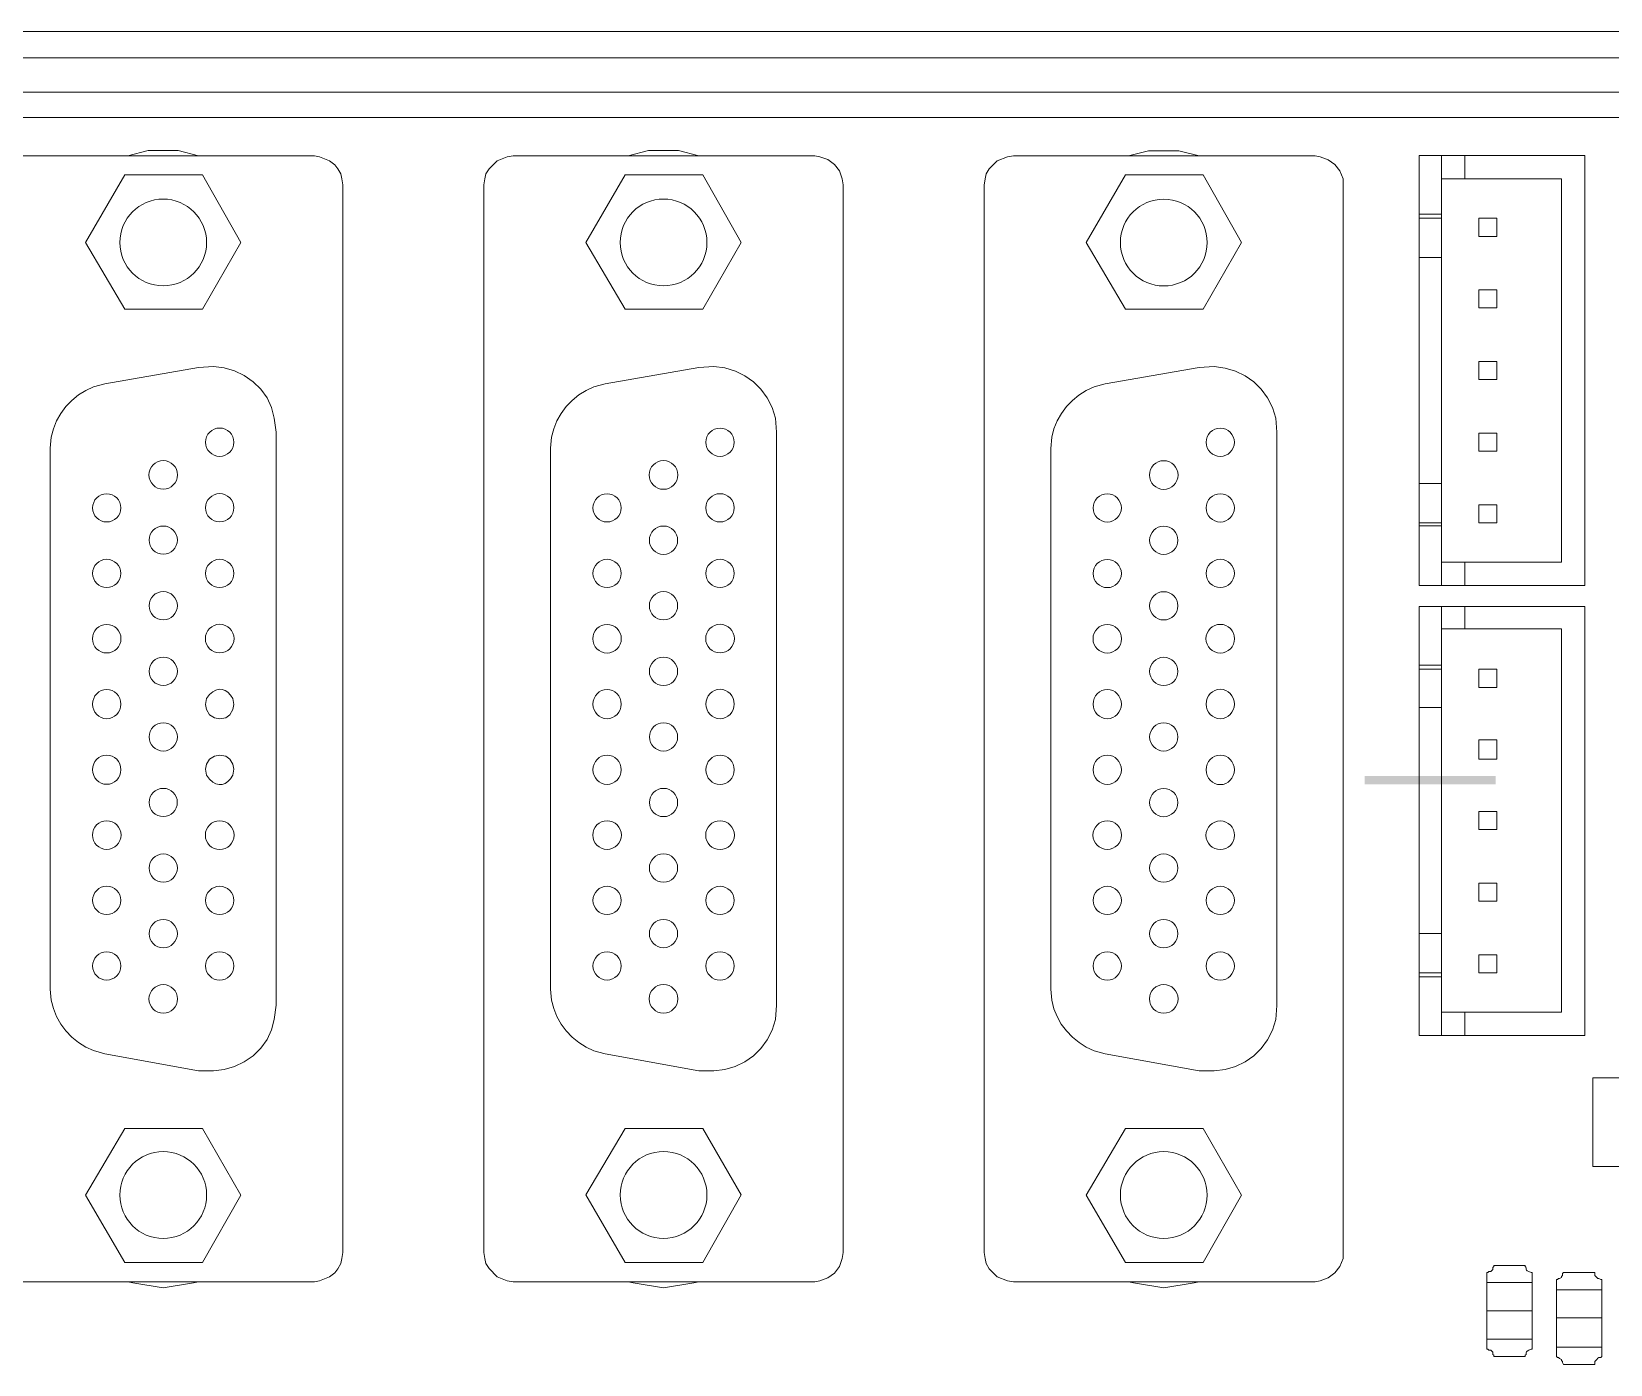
# Model space of a CAD drawing. Header units: millimetres. Extents: x 1928 to 2093, y 1343 to 1418.
# Drawn here: x 1984.9 to 2040.1, y 1371 to 1417.6 of the extents above; entities that cross this region are included whole.
import ezdxf

# ---------------------------------------------------------------- set-up
doc = ezdxf.new("R2010")
doc.units = ezdxf.units.MM

msp = doc.modelspace()

# ---------------------------------------------------------------- hatches: boundary and pattern name
h = msp.add_hatch(color=7)
h.dxf.hatch_style = 2
h.paths.add_polyline_path([(2031.543, 1391.273), (2036.126, 1391.273), (2036.126, 1391.557), (2031.543, 1391.557)])

# ---------------------------------------------------------------- linework, layer by layer
at = {"color": 7, "lineweight": 0}
for points in [[(2081.824, 1417.591), (1938.498, 1417.591)], [(2081.824, 1417.591), (2081.824, 1416.673), (1938.498, 1416.673)], [(2081.824, 1415.474), (1938.498, 1415.474)], [(2081.824, 1414.592), (1938.498, 1414.592)], [(1990.753, 1413.251), (1990.048, 1413.427), (1988.989, 1413.427), (1988.283, 1413.251)], [(2008.255, 1413.25), (2007.549, 1413.427), (2006.491, 1413.427), (2005.785, 1413.25)], [(2025.755, 1413.25), (2025.049, 1413.426), (2023.991, 1413.426), (2023.285, 1413.25)], [(1994.812, 1413.25), (1984.262, 1413.25)], [(1995.8, 1412.227), (1995.764, 1412.438), (1995.73, 1412.614), (1995.624, 1412.791), (1995.518, 1412.933), (1995.341, 1413.073), (1994.988, 1413.214), (1994.812, 1413.25)], [(2001.762, 1413.251), (2001.552, 1413.215), (2001.199, 1413.075), (2001.057, 1412.934), (2000.916, 1412.792), (2000.81, 1412.616), (2000.775, 1412.439), (2000.74, 1412.228)], [(2012.313, 1413.251), (2001.762, 1413.251)], [(2013.302, 1412.228), (2013.266, 1412.439), (2013.179, 1412.716), (2013.002, 1412.947), (2012.764, 1413.117), (2012.49, 1413.215), (2012.313, 1413.251)], [(2019.261, 1413.249), (2019.048, 1413.213), (2018.696, 1413.073), (2018.555, 1412.932), (2018.415, 1412.79), (2018.308, 1412.614), (2018.273, 1412.437), (2018.238, 1412.226)], [(2029.81, 1413.249), (2019.261, 1413.249)], [(2030.799, 1412.226), (2030.799, 1412.437), (2030.674, 1412.716), (2030.502, 1412.942), (2030.275, 1413.11), (2029.987, 1413.214), (2029.81, 1413.249)], [(2033.457, 1413.253), (2034.232, 1413.253)], [(2033.457, 1413.253), (2033.457, 1411.207)], [(2034.232, 1411.207), (2034.232, 1413.253)], [(2035.044, 1413.253), (2034.232, 1413.253)], [(2039.244, 1413.253), (2035.045, 1413.253)], [(2038.432, 1412.441), (2035.045, 1412.441), (2035.045, 1413.253)], [(2039.244, 1398.221), (2039.244, 1413.253)], [(1990.896, 1412.58), (1988.178, 1412.58), (1986.803, 1410.215)], [(1992.236, 1410.215), (1990.896, 1412.58)], [(1995.8, 1374.896), (1995.8, 1412.227)], [(2000.74, 1412.228), (2000.74, 1374.897)], [(2008.396, 1407.888), (2009.738, 1410.216), (2008.396, 1412.581), (2005.68, 1412.581), (2004.304, 1410.216)], [(2013.302, 1374.897), (2013.302, 1412.228)], [(2018.238, 1412.226), (2018.238, 1374.895)], [(2023.178, 1412.579), (2021.801, 1410.214)], [(2025.895, 1412.578), (2023.178, 1412.578)], [(2027.236, 1410.214), (2025.895, 1412.579)], [(2030.799, 1374.895), (2030.799, 1412.226)], [(2035.044, 1412.441), (2034.232, 1412.441)], [(2038.432, 1399.033), (2038.432, 1412.441)], [(2033.457, 1411.207), (2034.232, 1411.207)], [(2033.457, 1411.207), (2033.457, 1411.066)], [(2034.232, 1411.066), (2034.232, 1411.207)], [(2033.457, 1411.066), (2034.232, 1411.066)], [(2033.457, 1411.066), (2033.457, 1409.689)], [(2034.232, 1409.689), (2034.232, 1411.066)], [(2035.539, 1411.066), (2035.539, 1410.43)], [(2036.173, 1411.066), (2035.539, 1411.066)], [(2036.173, 1410.43), (2036.173, 1411.066)], [(1986.803, 1410.215), (1988.179, 1407.887)], [(1990.897, 1407.887), (1992.236, 1410.215)], [(2004.304, 1410.216), (2005.68, 1407.888)], [(2021.801, 1410.213), (2023.178, 1407.885)], [(2025.895, 1407.886), (2027.236, 1410.214)], [(2035.539, 1410.43), (2036.173, 1410.43)], [(2033.457, 1409.689), (2034.232, 1409.689)], [(2033.457, 1409.689), (2033.457, 1401.786)], [(2034.232, 1401.786), (2034.232, 1409.689)], [(2035.539, 1408.56), (2035.539, 1407.925)], [(2036.173, 1408.56), (2035.539, 1408.56)], [(2036.173, 1407.925), (2036.173, 1408.56)], [(1988.179, 1407.887), (1990.897, 1407.887)], [(2005.68, 1407.888), (2008.396, 1407.888)], [(2023.178, 1407.886), (2025.895, 1407.886)], [(2035.539, 1407.925), (2036.173, 1407.925)], [(2004.975, 1405.275), (2008.256, 1405.84), (2008.785, 1405.876), (2009.171, 1405.827), (2009.533, 1405.72), (2009.867, 1405.558), (2010.167, 1405.346), (2010.429, 1405.088), (2010.648, 1404.787), (2010.819, 1404.448), (2010.937, 1404.075), (2010.973, 1403.582)], [(2035.539, 1406.055), (2035.539, 1405.42)], [(2036.173, 1406.055), (2035.539, 1406.055)], [(2036.173, 1405.42), (2036.173, 1406.055)], [(2003.069, 1403.018), (2003.104, 1403.406), (2003.178, 1403.7), (2003.291, 1403.978), (2003.438, 1404.239), (2003.617, 1404.478), (2003.824, 1404.694), (2004.057, 1404.884), (2004.312, 1405.043), (2004.586, 1405.17), (2004.975, 1405.275)], [(2035.539, 1405.42), (2036.173, 1405.42)], [(2010.973, 1403.582), (2010.973, 1383.54)], [(2036.173, 1403.55), (2035.539, 1403.55), (2035.539, 1402.914)], [(2036.173, 1402.914), (2036.173, 1403.55)], [(2010.973, 1383.541), (2010.937, 1383.046), (2010.819, 1382.675), (2010.648, 1382.336), (2010.429, 1382.035), (2010.166, 1381.776), (2009.865, 1381.563), (2009.532, 1381.401), (2009.17, 1381.294), (2008.785, 1381.247), (2008.256, 1381.247), (2004.975, 1381.846), (2004.586, 1381.953), (2004.312, 1382.079), (2004.057, 1382.239), (2003.824, 1382.428), (2003.617, 1382.645), (2003.438, 1382.885), (2003.29, 1383.146), (2003.178, 1383.424), (2003.104, 1383.717), (2003.069, 1384.105), (2003.069, 1403.018)], [(2035.539, 1402.914), (2036.173, 1402.914)], [(2033.457, 1401.786), (2034.232, 1401.786)], [(2033.457, 1401.785), (2033.457, 1400.41)], [(2034.232, 1400.41), (2034.232, 1401.785)], [(2033.457, 1400.41), (2034.232, 1400.41)], [(2033.457, 1400.41), (2033.457, 1400.304)], [(2033.457, 1400.304), (2034.232, 1400.304)], [(2033.457, 1400.304), (2033.457, 1398.221)], [(2034.232, 1400.304), (2034.232, 1400.41)], [(2034.232, 1398.221), (2034.232, 1400.304)], [(2035.044, 1399.033), (2034.232, 1399.033)], [(2035.045, 1399.033), (2035.045, 1398.221)], [(2035.045, 1399.033), (2038.432, 1399.033)], [(2034.232, 1398.221), (2033.457, 1398.221)], [(2034.232, 1398.221), (2035.044, 1398.221)], [(2039.244, 1398.221), (2035.045, 1398.221)], [(2033.457, 1397.481), (2034.233, 1397.481)], [(2033.457, 1397.481), (2033.457, 1395.434)], [(2034.233, 1395.434), (2034.233, 1397.481)], [(2035.045, 1397.481), (2034.233, 1397.481)], [(2039.244, 1397.481), (2035.045, 1397.481)], [(2035.045, 1383.296), (2038.432, 1383.296), (2038.432, 1396.704), (2035.045, 1396.704), (2035.045, 1397.481)], [(2039.244, 1382.485), (2039.244, 1397.481)], [(2035.045, 1396.705), (2034.233, 1396.705)], [(2033.457, 1395.434), (2034.233, 1395.434)], [(2033.457, 1395.434), (2033.457, 1395.293)], [(2033.457, 1395.294), (2033.457, 1393.953)], [(2033.457, 1395.293), (2034.233, 1395.293)], [(2034.233, 1395.293), (2034.233, 1395.434)], [(2034.233, 1393.953), (2034.233, 1395.294)], [(2036.174, 1395.294), (2035.539, 1395.294)], [(2035.539, 1395.294), (2035.539, 1394.659)], [(2036.174, 1394.659), (2036.174, 1395.294)], [(2035.539, 1394.659), (2036.174, 1394.659)], [(2033.457, 1393.952), (2034.233, 1393.952)], [(2033.457, 1393.952), (2033.457, 1386.048)], [(2034.233, 1386.048), (2034.233, 1393.952)], [(2033.457, 1386.048), (2034.233, 1386.048)], [(2033.457, 1386.048), (2033.457, 1384.672)], [(2034.233, 1384.672), (2034.233, 1386.048)], [(2036.174, 1385.308), (2035.539, 1385.308), (2035.539, 1384.672)], [(2036.174, 1384.672), (2036.174, 1385.308)], [(2033.457, 1384.672), (2034.233, 1384.672)], [(2033.457, 1384.672), (2033.457, 1384.532)], [(2034.233, 1384.532), (2034.233, 1384.672)], [(2035.539, 1384.672), (2036.174, 1384.672)], [(2033.457, 1384.532), (2034.233, 1384.532)], [(2033.457, 1384.532), (2033.457, 1382.485)], [(2034.233, 1382.485), (2034.233, 1384.532)], [(2035.045, 1383.297), (2034.233, 1383.297)], [(2035.045, 1383.296), (2035.045, 1382.485)], [(2034.233, 1382.485), (2033.457, 1382.485)], [(2034.233, 1382.485), (2035.045, 1382.485)], [(2039.244, 1382.485), (2035.045, 1382.485)], [(2047.43, 1381.005), (2039.525, 1381.005)], [(2039.525, 1381.005), (2039.525, 1377.9)], [(1988.179, 1379.235), (1986.803, 1376.906)], [(1990.897, 1379.235), (1988.179, 1379.235)], [(1992.236, 1376.906), (1990.897, 1379.235)], [(2005.68, 1379.237), (2004.304, 1376.908)], [(2008.396, 1379.237), (2005.68, 1379.237)], [(2009.738, 1376.908), (2008.396, 1379.237)], [(2023.178, 1379.234), (2021.801, 1376.905)], [(2025.895, 1379.234), (2023.178, 1379.234)], [(2027.236, 1376.905), (2025.895, 1379.234)], [(2039.525, 1377.9), (2047.43, 1377.9)], [(1986.803, 1376.906), (1988.179, 1374.543)], [(1990.897, 1374.543), (1992.236, 1376.906)], [(2004.304, 1376.908), (2005.68, 1374.544)], [(2008.396, 1374.544), (2009.738, 1376.908)], [(2021.801, 1376.905), (2023.178, 1374.542)], [(2025.895, 1374.542), (2027.236, 1376.905)], [(1994.812, 1373.871), (1994.988, 1373.907), (1995.341, 1374.048), (1995.518, 1374.19), (1995.624, 1374.33), (1995.73, 1374.507), (1995.764, 1374.683), (1995.8, 1374.896)], [(2000.74, 1374.897), (2000.775, 1374.684), (2000.81, 1374.508), (2000.916, 1374.331), (2001.199, 1374.049), (2001.551, 1373.909), (2001.762, 1373.872)], [(2012.313, 1373.872), (2012.49, 1373.909), (2012.763, 1374.006), (2013.002, 1374.177), (2013.179, 1374.408), (2013.266, 1374.684), (2013.302, 1374.897)], [(2018.238, 1374.895), (2018.273, 1374.683), (2018.309, 1374.506), (2018.415, 1374.33), (2018.556, 1374.189), (2018.696, 1374.047), (2019.049, 1373.907), (2019.261, 1373.871)], [(2029.81, 1373.871), (2029.987, 1373.907), (2030.274, 1374.01), (2030.501, 1374.179), (2030.675, 1374.406), (2030.799, 1374.683), (2030.799, 1374.895)], [(1988.179, 1374.543), (1990.897, 1374.543)], [(2005.68, 1374.544), (2008.396, 1374.544)], [(2023.178, 1374.542), (2025.895, 1374.542)], [(2036.069, 1374.44), (2036.069, 1374.404), (2036.033, 1374.369), (2036.033, 1374.299), (2035.997, 1374.263), (2035.963, 1374.227), (2035.892, 1374.227), (2035.857, 1374.193), (2035.821, 1374.193)], [(2035.821, 1374.193), (2035.821, 1373.841)], [(2037.162, 1374.44), (2036.069, 1374.44)], [(2037.408, 1374.193), (2037.374, 1374.193), (2037.286, 1374.227), (2037.234, 1374.257), (2037.208, 1374.283), (2037.2, 1374.307), (2037.2, 1374.33), (2037.2, 1374.353), (2037.19, 1374.377), (2037.162, 1374.404), (2037.162, 1374.44)], [(2037.408, 1374.193), (2037.408, 1373.841)], [(2038.503, 1374.193), (2038.467, 1374.157), (2038.467, 1374.087), (2038.432, 1374.051), (2038.432, 1374.017), (2038.362, 1373.981), (2038.326, 1373.981), (2038.29, 1373.947), (2038.256, 1373.947)], [(2038.503, 1374.193), (2039.597, 1374.193)], [(2039.843, 1373.947), (2039.808, 1373.947), (2039.737, 1373.981), (2039.701, 1373.981), (2039.667, 1374.017), (2039.631, 1374.051), (2039.597, 1374.087), (2039.597, 1374.193)], [(1984.262, 1373.872), (1994.812, 1373.872)], [(1988.283, 1373.872), (1988.46, 1373.838), (1989.518, 1373.661)], [(1989.518, 1373.661), (1990.576, 1373.838), (1990.753, 1373.872)], [(2001.762, 1373.872), (2012.313, 1373.872)], [(2005.785, 1373.871), (2005.961, 1373.837), (2007.019, 1373.66)], [(2007.019, 1373.66), (2008.078, 1373.837), (2008.254, 1373.871)], [(2019.261, 1373.871), (2029.81, 1373.871)], [(2023.285, 1373.872), (2023.462, 1373.838), (2024.52, 1373.662)], [(2024.52, 1373.662), (2025.579, 1373.838), (2025.755, 1373.872)], [(2037.408, 1373.841), (2035.821, 1373.841), (2035.821, 1372.852)], [(2037.408, 1373.841), (2037.408, 1372.852)], [(2038.256, 1373.594), (2038.256, 1373.947)], [(2038.256, 1373.594), (2039.843, 1373.594)], [(2038.256, 1372.606), (2038.256, 1373.594)], [(2039.843, 1373.594), (2039.843, 1373.947)], [(2039.843, 1372.606), (2039.843, 1373.594)], [(2035.821, 1372.852), (2035.821, 1371.864)], [(2035.821, 1372.852), (2037.408, 1372.852), (2037.408, 1371.864)], [(2039.843, 1372.606), (2038.256, 1372.606)], [(2038.256, 1371.581), (2038.256, 1372.606)], [(2039.843, 1371.581), (2039.843, 1372.606)], [(2037.408, 1371.864), (2035.821, 1371.864)], [(2035.821, 1371.864), (2035.821, 1371.511)], [(2035.821, 1371.511), (2035.857, 1371.511), (2035.892, 1371.476), (2035.963, 1371.476), (2035.997, 1371.44), (2036.033, 1371.405), (2036.033, 1371.334), (2036.069, 1371.3), (2036.069, 1371.264)], [(2037.162, 1371.264), (2037.162, 1371.3), (2037.191, 1371.327), (2037.2, 1371.352), (2037.201, 1371.375), (2037.2, 1371.398), (2037.208, 1371.421), (2037.234, 1371.447), (2037.286, 1371.477), (2037.374, 1371.511), (2037.408, 1371.511)], [(2037.408, 1371.864), (2037.408, 1371.511)], [(2038.256, 1371.581), (2039.843, 1371.581)], [(2038.256, 1371.264), (2038.256, 1371.581)], [(2039.843, 1371.264), (2039.843, 1371.581)], [(2037.162, 1371.264), (2036.069, 1371.264)], [(2038.256, 1371.264), (2038.29, 1371.228), (2038.326, 1371.228), (2038.362, 1371.194), (2038.432, 1371.158), (2038.432, 1371.123), (2038.467, 1371.088), (2038.467, 1371.052), (2038.503, 1370.982)], [(2038.503, 1370.982), (2039.597, 1370.982)], [(2039.597, 1370.982), (2039.597, 1371.088), (2039.631, 1371.124), (2039.668, 1371.158), (2039.702, 1371.195), (2039.738, 1371.228), (2039.808, 1371.228), (2039.843, 1371.264)]]:
    msp.add_lwpolyline(points, dxfattribs=at)
for points in [[(1993.47, 1403.583), (1993.47, 1383.541), (1993.4, 1383.047), (1993.311, 1382.679), (1993.152, 1382.341), (1992.933, 1382.038), (1992.664, 1381.776), (1992.355, 1381.56), (1992.015, 1381.397), (1991.655, 1381.291), (1991.283, 1381.248), (1990.754, 1381.248), (1987.472, 1381.848), (1987.085, 1381.954), (1986.811, 1382.08), (1986.556, 1382.24), (1986.323, 1382.429), (1986.115, 1382.645), (1985.935, 1382.885), (1985.788, 1383.146), (1985.676, 1383.425), (1985.603, 1383.718), (1985.568, 1384.105), (1985.568, 1403.018), (1985.603, 1403.407), (1985.676, 1403.7), (1985.788, 1403.979), (1985.936, 1404.239), (1986.115, 1404.479), (1986.323, 1404.695), (1986.556, 1404.884), (1986.811, 1405.044), (1987.085, 1405.171), (1987.472, 1405.276), (1990.754, 1405.841), (1991.283, 1405.877), (1991.655, 1405.833), (1992.015, 1405.727), (1992.355, 1405.563), (1992.664, 1405.348), (1992.933, 1405.086), (1993.152, 1404.783), (1993.311, 1404.445), (1993.4, 1404.077)], [(2028.471, 1403.581), (2028.471, 1383.539), (2028.436, 1383.045), (2028.318, 1382.674), (2028.147, 1382.335), (2027.927, 1382.034), (2027.664, 1381.774), (2027.363, 1381.561), (2027.029, 1381.399), (2026.667, 1381.292), (2026.283, 1381.246), (2025.753, 1381.246), (2022.473, 1381.845), (2022.085, 1381.951), (2021.81, 1382.078), (2021.555, 1382.238), (2021.322, 1382.427), (2021.115, 1382.643), (2020.936, 1382.883), (2020.789, 1383.144), (2020.677, 1383.422), (2020.603, 1383.715), (2020.567, 1384.103), (2020.567, 1403.016), (2020.603, 1403.404), (2020.678, 1403.699), (2020.79, 1403.978), (2020.937, 1404.238), (2021.115, 1404.477), (2021.321, 1404.692), (2021.554, 1404.881), (2021.809, 1405.04), (2022.085, 1405.169), (2022.473, 1405.273), (2025.753, 1405.839), (2026.283, 1405.875), (2026.669, 1405.826), (2027.031, 1405.719), (2027.365, 1405.557), (2027.665, 1405.345), (2027.927, 1405.087), (2028.146, 1404.786), (2028.317, 1404.447), (2028.436, 1404.075)], [(2036.173, 1400.41), (2036.173, 1401.044), (2035.539, 1401.044), (2035.539, 1400.41)], [(1991, 1394.056), (1991.037, 1394.267), (1991.143, 1394.409), (1991.253, 1394.503), (1991.364, 1394.564), (1991.474, 1394.591), (1991.581, 1394.587), (1991.685, 1394.551), (1991.782, 1394.485), (1991.873, 1394.39), (1991.954, 1394.267), (1991.989, 1394.056), (1991.954, 1393.879), (1991.848, 1393.703), (1991.706, 1393.597), (1991.495, 1393.561), (1991.318, 1393.597), (1991.143, 1393.703), (1991.037, 1393.879)], [(2036.174, 1392.153), (2036.174, 1392.824), (2035.539, 1392.824), (2035.539, 1392.153)], [(1991, 1391.797), (1991.037, 1391.973), (1991.143, 1392.15), (1991.318, 1392.256), (1991.495, 1392.291), (1991.706, 1392.256), (1991.848, 1392.15), (1991.954, 1391.973), (1991.989, 1391.797), (1991.954, 1391.586), (1991.873, 1391.463), (1991.783, 1391.368), (1991.685, 1391.302), (1991.582, 1391.266), (1991.474, 1391.261), (1991.364, 1391.289), (1991.253, 1391.349), (1991.143, 1391.444), (1991.037, 1391.586)], [(2036.174, 1389.683), (2036.174, 1390.318), (2035.539, 1390.318), (2035.539, 1389.683)], [(2036.174, 1387.812), (2035.539, 1387.812), (2035.539, 1387.178), (2036.174, 1387.178)]]:
    msp.add_lwpolyline(points, close=True, dxfattribs=at)
for centre, radius in [((1989.519, 1410.216), 1.517), ((2007.021, 1410.217), 1.517), ((2024.519, 1410.214), 1.517), ((1991.495, 1403.232), 0.495), ((2008.997, 1403.231), 0.495), ((2026.495, 1403.229), 0.495), ((1989.52, 1402.089), 0.5), ((2007.02, 1402.086), 0.502), ((2024.519, 1402.084), 0.502), ((1987.543, 1400.936), 0.494), ((1991.495, 1400.938), 0.495), ((2005.045, 1400.936), 0.494), ((2008.997, 1400.937), 0.495), ((2022.543, 1400.933), 0.494), ((2026.495, 1400.935), 0.495), ((1989.52, 1399.807), 0.494), ((2007.02, 1399.805), 0.495), ((2024.519, 1399.803), 0.495), ((1987.543, 1398.643), 0.494), ((1991.495, 1398.643), 0.495), ((2005.045, 1398.642), 0.494), ((2008.997, 1398.643), 0.495), ((2022.543, 1398.64), 0.494), ((2026.495, 1398.642), 0.495), ((1989.52, 1397.514), 0.494), ((2007.02, 1397.512), 0.495), ((2024.519, 1397.51), 0.495), ((1987.543, 1396.36), 0.499), ((1991.495, 1396.363), 0.501), ((2005.045, 1396.359), 0.499), ((2008.997, 1396.363), 0.501), ((2022.543, 1396.357), 0.499), ((2026.495, 1396.361), 0.501), ((1989.52, 1395.22), 0.494), ((2007.02, 1395.218), 0.495), ((2024.519, 1395.216), 0.495), ((1989.52, 1392.927), 0.494), ((2007.02, 1392.926), 0.494), ((2024.519, 1392.925), 0.494), ((1989.519, 1390.633), 0.494), ((2007.02, 1390.632), 0.494), ((2024.519, 1390.63), 0.494), ((1987.543, 1389.493), 0.5), ((1991.495, 1389.489), 0.502), ((2005.045, 1389.492), 0.5), ((2008.997, 1389.488), 0.502), ((2022.543, 1389.491), 0.5), ((2026.495, 1389.486), 0.501), ((1989.52, 1388.339), 0.494), ((2007.02, 1388.341), 0.495), ((2024.519, 1388.339), 0.495), ((1987.543, 1387.211), 0.494), ((1991.495, 1387.209), 0.495), ((2005.045, 1387.21), 0.494), ((2008.997, 1387.208), 0.495), ((2022.543, 1387.208), 0.494), ((2026.495, 1387.207), 0.495), ((1989.52, 1386.045), 0.494), ((2007.02, 1386.048), 0.495), ((2024.519, 1386.045), 0.495), ((1987.543, 1384.916), 0.494), ((1991.495, 1384.915), 0.495), ((2005.045, 1384.917), 0.494), ((2008.997, 1384.915), 0.495), ((2022.543, 1384.915), 0.494), ((2026.495, 1384.913), 0.495), ((1989.52, 1383.763), 0.499), ((2007.02, 1383.766), 0.501), ((2024.519, 1383.765), 0.501), ((1989.52, 1376.906), 1.518), ((2007.021, 1376.908), 1.518), ((2024.519, 1376.905), 1.517)]:
    msp.add_circle(centre, radius, dxfattribs=at)
for centre, major_axis, ratio in [((1987.543, 1394.074), (0, 0.512), 0.965298), ((2005.045, 1394.074), (0, 0.513), 0.962417), ((2008.997, 1394.076), (0, 0.516), 0.957043), ((2022.543, 1394.073), (0, 0.513), 0.962417), ((2026.495, 1394.075), (0, 0.516), 0.956301), ((1987.543, 1391.78), (0, 0.512), 0.965298), ((2005.045, 1391.777), (0, 0.513), 0.962578), ((2008.997, 1391.774), (0, 0.516), 0.957043), ((2022.543, 1391.776), (0, 0.513), 0.962578), ((2026.495, 1391.773), (0, 0.516), 0.956702)]:
    msp.add_ellipse(centre, major_axis=major_axis, ratio=ratio, start_param=0, end_param=6.283185, dxfattribs=at)

doc.saveas('drawing.dxf')
